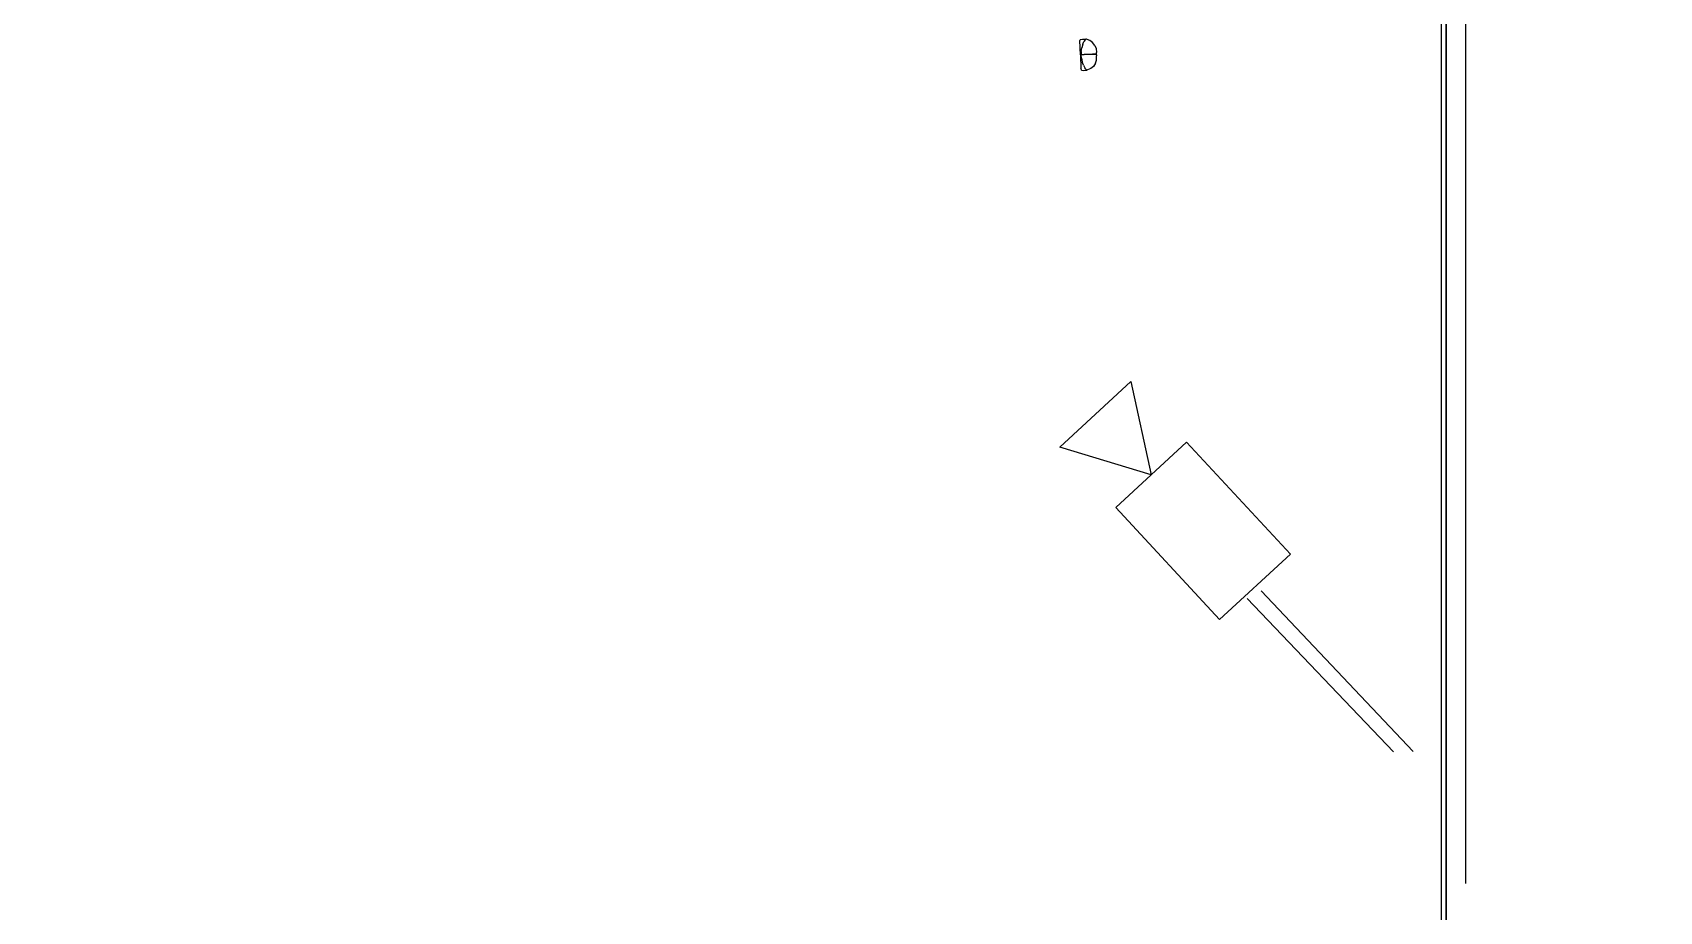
# Model space of a CAD drawing. Header units: inches. Extents: x -1841 to -80, y -100 to 1021.
# Drawn here: x -902.93 to -875.47, y 265.18 to 280.03 of the extents above; entities that cross this region are included whole.
import ezdxf

# ---------------------------------------------------------------- set-up
doc = ezdxf.new("R2010")
doc.units = ezdxf.units.IN
doc.header["$MEASUREMENT"] = 0
doc.layers.add('Edges', color=7, linetype='Continuous')
doc.layers.add('PDF_Geometry', color=7, linetype='Continuous', true_color=0x777777)

# ---------------------------------------------------------------- blocks, each defined once
blk = doc.blocks.new('Desktop Computer fr')
at = {"layer": 'Edges'}
for p, q in [((15.581, -8.904), (15.474, -9.042)), ((15.761, -8.778), (15.581, -8.904)), ((15.761, -8.778), (15.925, -8.725)), ((15.925, -8.725), (16.152, -8.708)), ((16.218, -8.708), (16.152, -8.708)), ((16.265, -8.708), (16.218, -8.708)), ((16.218, -8.708), (16.222, -8.733)), ((16.222, -8.733), (16.226, -8.809)), ((16.226, -8.809), (16.231, -8.932)), ((16.257, -8.809), (16.252, -8.932)), ((16.261, -8.733), (16.257, -8.809)), ((16.265, -8.708), (16.261, -8.733)), ((16.265, -8.708), (16.331, -8.708)), ((16.558, -8.725), (16.331, -8.708)), ((16.722, -8.778), (16.558, -8.725)), ((16.722, -8.778), (16.902, -8.904)), ((16.902, -8.904), (17.009, -9.042)), ((15.383, -9.45), (15.39, -9.262)), ((15.404, -9.559), (15.383, -9.45)), ((15.4, -9.23), (15.39, -9.262)), ((15.39, -9.262), (15.437, -9.314)), ((15.402, -9.225), (15.4, -9.23)), ((15.451, -9.1), (15.402, -9.225)), ((15.404, -9.559), (15.415, -9.566)), ((15.415, -9.565), (15.415, -9.566)), ((15.415, -9.566), (15.427, -9.571)), ((15.427, -9.571), (15.465, -9.591)), ((15.437, -9.314), (15.52, -9.373)), ((15.474, -9.042), (15.451, -9.1)), ((16.241, -9.591), (15.465, -9.591)), ((15.666, -9.435), (15.52, -9.373)), ((15.666, -9.435), (15.854, -9.504)), ((16.059, -9.542), (15.854, -9.504)), ((16.059, -9.542), (16.241, -9.552)), ((16.231, -8.932), (16.235, -9.072)), ((16.235, -9.072), (16.238, -9.219)), ((16.238, -9.219), (16.24, -9.385)), ((16.24, -9.385), (16.241, -9.431)), ((16.243, -9.385), (16.241, -9.431)), ((16.241, -9.431), (16.242, -9.432)), ((16.242, -9.432), (16.241, -9.514)), ((16.241, -9.514), (16.241, -9.552)), ((16.424, -9.542), (16.241, -9.552)), ((16.241, -9.552), (16.241, -9.591)), ((16.241, -9.591), (17.018, -9.591)), ((16.245, -9.219), (16.243, -9.385)), ((16.248, -9.072), (16.245, -9.219)), ((16.252, -8.932), (16.248, -9.072)), ((16.424, -9.542), (16.629, -9.504)), ((16.817, -9.435), (16.629, -9.504)), ((16.817, -9.435), (16.963, -9.373)), ((17.046, -9.314), (16.963, -9.373)), ((17.009, -9.042), (17.083, -9.23)), ((17.056, -9.571), (17.018, -9.591)), ((17.093, -9.262), (17.046, -9.314)), ((17.068, -9.566), (17.056, -9.571)), ((17.079, -9.559), (17.068, -9.566)), ((17.068, -9.565), (17.068, -9.566)), ((17.079, -9.559), (17.1, -9.45)), ((17.083, -9.23), (17.093, -9.262)), ((17.1, -9.45), (17.093, -9.262))]:
    blk.add_line(p, q, dxfattribs=at)

msp = doc.modelspace()

# ---------------------------------------------------------------- linework, layer by layer
at = {"color": 7, "lineweight": 25}
for p, q in [((-882.19, 270.598), (-879.624, 267.887)), ((-882.426, 270.468), (-879.953, 267.879))]:
    msp.add_line(p, q, dxfattribs=at)
at = {"layer": 'PDF_Geometry', "color": 7, "lineweight": 25}
for points in [[(-875.258, 169.283), (-889.073, 169.283), (-889.073, 173.915), (-879.063, 173.915), (-879.063, 246.962), (-938.874, 246.962), (-938.874, 249.444), (-879.063, 249.444), (-879.063, 324.31), (-959.224, 324.31), (-959.224, 322.738), (-961.706, 322.738), (-961.706, 326.461), (-961.706, 327.95), (-959.224, 327.95), (-875.589, 327.95), (-853.667, 327.95), (-853.667, 326.461), (-853.667, 324.31), (-862.932, 324.31)], [(-879.063, 249.444), (-879.063, 324.31), (-879.063, 249.526), (-879.229, 249.526), (-879.063, 249.526), (-879.146, 249.526), (-879.146, 249.609), (-879.146, 324.145), (-959.142, 324.145), (-959.142, 324.228), (-879.063, 324.228), (-959.142, 324.228), (-959.142, 324.145), (-959.142, 322.738), (-959.142, 324.228)], [(-879.063, 324.228), (-879.063, 249.526), (-879.146, 249.526), (-879.146, 249.609), (-879.229, 249.609)], [(-878.732, 265.658), (-878.732, 290.475)]]:
    msp.add_lwpolyline(points, dxfattribs=at)
for points in [[(-884.391, 274.133), (-884.045, 272.559), (-885.587, 273.028)], [(-883.447, 273.112), (-884.643, 272.006), (-882.892, 270.113), (-881.696, 271.219)]]:
    msp.add_lwpolyline(points, close=True, dxfattribs=at)

# ---------------------------------------------------------------- block references
at = {"color": 7, "lineweight": 25, "xscale": 0.3077821668246568, "yscale": 0.3077821668246568, "zscale": 0.3077821668246568, "rotation": 271.8080415313868}
msp.add_blockref('Desktop Computer fr', (-882.447, 284.743), dxfattribs=at)

doc.saveas('drawing.dxf')
